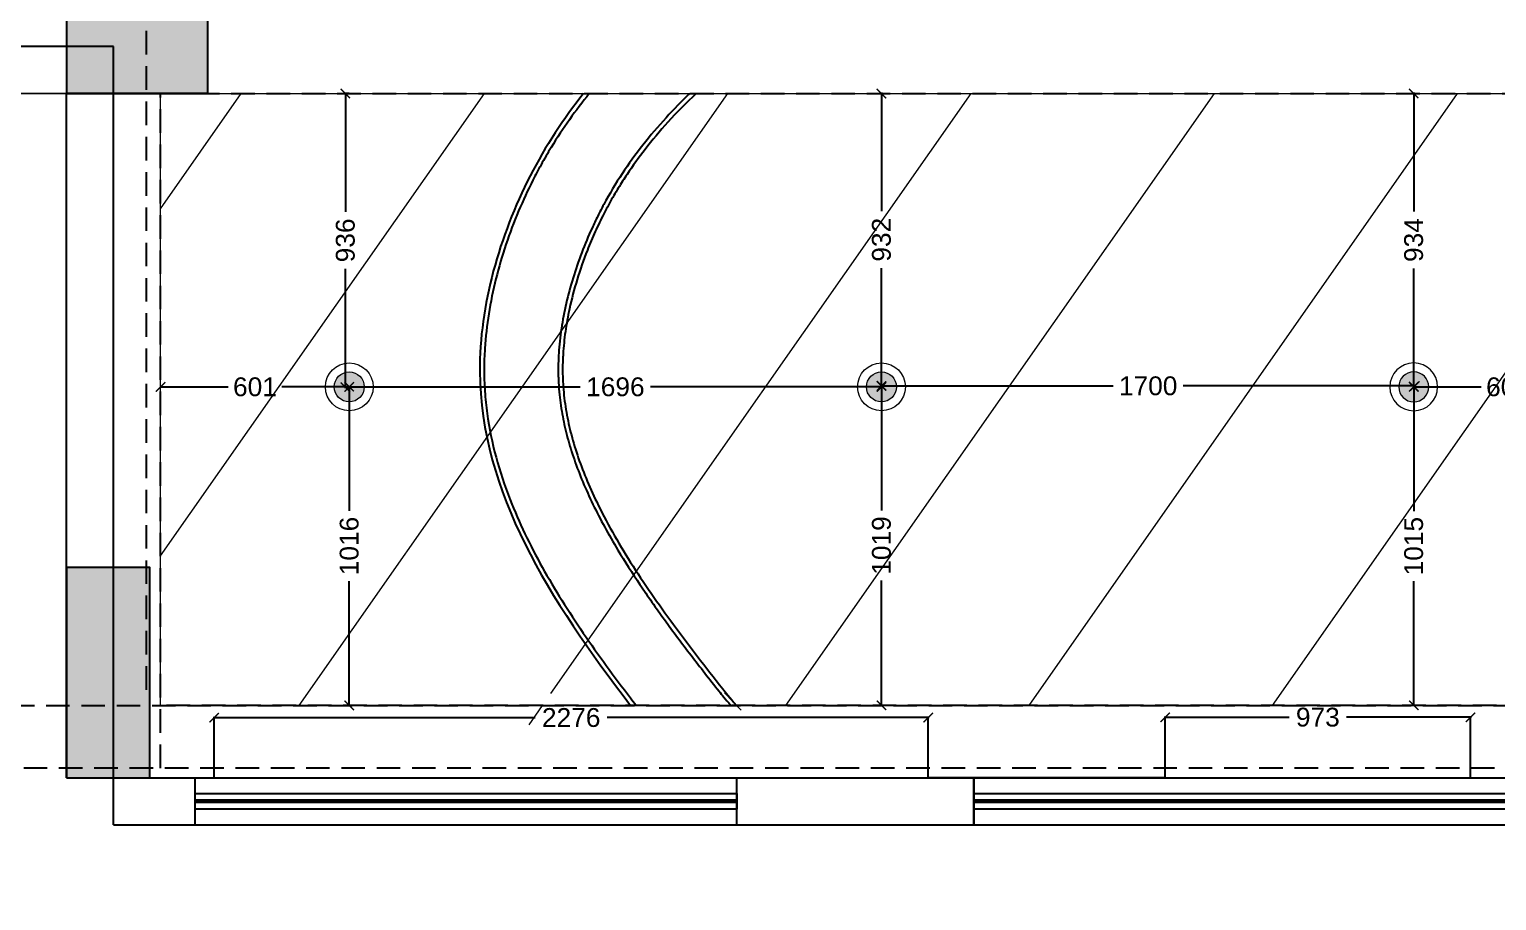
# Model space of a CAD drawing. Header units: millimetres. Extents: x 1464389 to 1998638, y -29162 to 256806.
# Drawn here: x 1776429 to 1781105, y 197646 to 200424 of the extents above; entities that cross this region are included whole.
import ezdxf

# ---------------------------------------------------------------- set-up
doc = ezdxf.new("R2010")
doc.units = ezdxf.units.MM
doc.header["$LTSCALE"] = 15
doc.header["$PDMODE"] = 35
doc.linetypes.add('DASHED', pattern=[0.75, 0.5, -0.25])
doc.linetypes.add('DASHED2', pattern=[0.375, 0.25, -0.125])
doc.layers.get('0').update_dxf_attribs({"lineweight": 5})
for name, color, linetype in [('0_COVE_loop', 30, 'Continuous'), ('A-WNDW', 4, 'Continuous'), ('GFC Columns', 6, 'Continuous'), ('GFC Walls', 14, 'Continuous'), ('S-col-3', 3, 'Continuous'), ('supended frame', 30, 'DASHED')]:
    doc.layers.add(name, color=color, linetype=linetype)
doc.layers.add('Hatch', color=252, linetype='Continuous', lineweight=15)
doc.styles.add('ARIAL', font='arial.ttf')
doc.dimstyles.new('SC-25', dxfattribs={"dimtxt": 60, "dimasz": 30, "dimexe": 0, "dimexo": 0, "dimgap": 25, "dimtad": 0, "dimdec": 0, "dimzin": 0, "dimdsep": 46, "dimtxsty": 'ARIAL', "dimblk": 'ARCHTICK', "dimcen": 0.09, "dimdle": 3, "dimclrd": 251, "dimclre": 251, "dimclrt": 1, "dimadec": 0, "dimazin": 0, "dimtfac": 1, "dimtdec": 0, "dimtofl": 0, "dimtmove": 0, "dimatfit": 2, "dimfxl": 100, "dimtolj": 1, "dimtzin": 0, "dimarcsym": 0})

# ---------------------------------------------------------------- blocks, each defined once
blk = doc.blocks.new('_ArchTick')
at = {"color": 0, "linetype": 'ByBlock', "const_width": 0.15}
blk.add_lwpolyline([(-0.5, -0.5), (0.5, 0.5)], dxfattribs=at)
blk = doc.blocks.new('*D1164')
at = {"layer": 'Defpoints', "color": 0, "transparency": 16777216}
for p in [(1779293.7, 198229.9), (1777018.1, 198038.4), (1779293.7, 198038.4)]:
    blk.add_point(p, dxfattribs=at)
at = {"layer": 'GFC Walls', "color": 251, "lineweight": -2, "transparency": 16777216}
for p, q in [((1777015.1, 198229.9), (1778040.8, 198229.9)), ((1777018.1, 198038.4), (1777018.1, 198229.9)), ((1779296.7, 198229.9), (1778271, 198229.9)), ((1779293.7, 198038.4), (1779293.7, 198229.9))]:
    blk.add_line(p, q, dxfattribs=at)
at = {"layer": 'GFC Walls', "color": 251, "lineweight": -2, "transparency": 16777216, "xscale": 30, "yscale": 30, "zscale": 30, "rotation": 180}
blk.add_blockref('_ArchTick', (1777018.1, 198229.9), dxfattribs=at)
at = {"layer": 'GFC Walls', "color": 251, "lineweight": -2, "transparency": 16777216, "xscale": 30, "yscale": 30, "zscale": 30}
blk.add_blockref('_ArchTick', (1779293.7, 198229.9), dxfattribs=at)
at = {"layer": 'GFC Walls', "color": 1, "transparency": 16777216, "insert": (1778155.9, 198229.9), "char_height": 60, "attachment_point": 5, "style": 'ARIAL'}
blk.add_mtext('\\A1;2276', dxfattribs=at)
blk = doc.blocks.new('*D1165')
at = {"color": 251, "lineweight": -2, "transparency": 16777216}
for p, q in [((1780045.7, 198231.1), (1780443.9, 198231.1)), ((1780048.7, 198038.4), (1780048.7, 198231.1)), ((1781024.7, 198231.1), (1780626.5, 198231.1)), ((1781021.7, 198038.4), (1781021.7, 198231.1))]:
    blk.add_line(p, q, dxfattribs=at)
at = {"layer": 'Defpoints', "color": 0, "transparency": 16777216}
for p in [(1781021.7, 198231.1), (1780048.7, 198038.4), (1781021.7, 198038.4)]:
    blk.add_point(p, dxfattribs=at)
at = {"color": 251, "lineweight": -2, "transparency": 16777216, "xscale": 30, "yscale": 30, "zscale": 30, "rotation": 180}
blk.add_blockref('_ArchTick', (1780048.7, 198231.1), dxfattribs=at)
at = {"color": 251, "lineweight": -2, "transparency": 16777216, "xscale": 30, "yscale": 30, "zscale": 30}
blk.add_blockref('_ArchTick', (1781021.7, 198231.1), dxfattribs=at)
at = {"color": 1, "transparency": 16777216, "insert": (1780535.2, 198231.1), "char_height": 60, "attachment_point": 5, "style": 'ARIAL'}
blk.add_mtext('\\A1;973', dxfattribs=at)
blk = doc.blocks.new('mot cob 12w')
h = blk.add_hatch(color=219)
h.dxf.hatch_style = 1
h.set_gradient(color1=(100, 33, 101), color2=(248, 215, 49), name='HEMISPHERICAL')
h.paths.add_polyline_path([(-161097.6, 77016.2, 1), (-161193.2, 77016.2, 1)])
for radius in [76.2, 47.8]:
    blk.add_circle((-161145.4, 77016.2), radius)
blk = doc.blocks.new('LIGHTS 12W')
for p in [(1137918.1, 66402.4), (1139614.1, 66402.4)]:
    blk.add_blockref('mot cob 12w', p)
at = {"xscale": -1}
blk.add_blockref('mot cob 12w', (819019.4, 66402.4), dxfattribs=at)
blk = doc.blocks.new('COVELIGHT')
at = {"layer": 'supended frame', "linetype": 'ByBlock', "ltscale": 50}
for points, knots in [([(977519.6, 144353.9), (977455.4, 144273.2), (977283.3, 144012.2), (977070.1, 143269.3), (977411.8, 142739.4), (977669.3, 142403.5)], [11435.309123, 11435.309123, 11435.309123, 11435.309123, 11756.828241, 12400.389099, 13581.425764, 13581.425764, 13581.425764, 13581.425764]), ([(977537.6, 144353.9), (977493.8, 144299.7), (977453.2, 144242.6), (977405.2, 144164), (977394.4, 144145.5), (977375, 144110.5), (977366.3, 144094.1), (977341.7, 144045.6), (977326.5, 144012.9), (977283, 143909.5), (977258.4, 143836.7), (977221.6, 143689), (977209.4, 143614.3), (977203.3, 143519), (977202.6, 143497.6), (977202.5, 143452.2), (977203.3, 143428.3), (977206.5, 143380.8), (977209, 143357.3), (977218.6, 143286.9), (977228.2, 143240.6), (977252.8, 143149), (977267.9, 143103.7), (977313.7, 142986.2), (977348.3, 142914.6), (977427, 142773.2), (977471.1, 142703.2), (977565.9, 142564.5), (977616.6, 142495.7), (977674.9, 142419.2), (977680.9, 142411.3), (977686.9, 142403.5)], [11423.581269, 11423.581269, 11423.581269, 11423.581269, 11642.731343, 11642.731343, 11708.607278, 11708.607278, 11765.093134, 11765.093134, 11873.459039, 11873.459039, 12099.68523, 12099.68523, 12325.911421, 12325.911421, 12391.922511, 12391.922511, 12466.521898, 12466.521898, 12541.121285, 12541.121285, 12690.320059, 12690.320059, 12839.518833, 12839.518833, 13080.912268, 13080.912268, 13322.305703, 13322.305703, 13563.699138, 13563.699138, 13591.426504, 13591.426504, 13591.426504, 13591.426504]), ([(977857.5, 144353.9), (977831.4, 144328.6), (977806.3, 144303), (977756.5, 144248.4), (977731.8, 144219.4), (977685.1, 144159.8), (977663, 144129.3), (977621.4, 144066.2), (977601.9, 144033.7), (977577.1, 143987.9), (977570.7, 143975.5), (977558.3, 143950.5), (977552.2, 143937.9), (977534.6, 143899.4), (977523.5, 143873.2), (977503.3, 143820.1), (977494, 143793.2), (977477.5, 143739.1), (977470.2, 143711.9), (977457.8, 143657.8), (977452.7, 143630.9), (977444.7, 143577.7), (977441.9, 143551.5), (977439.8, 143518.2), (977439.4, 143510.5), (977438.9, 143496.9), (977438.7, 143491), (977438.6, 143481), (977438.5, 143476.8), (977438.5, 143469.4), (977438.6, 143466), (977438.7, 143459.4), (977438.7, 143456), (977439, 143446), (977439.3, 143439.4), (977440.3, 143419.5), (977441.4, 143406.2), (977445.1, 143370.2), (977448.4, 143347.4), (977457.1, 143301.7), (977462.3, 143278.7), (977474.7, 143232.6), (977481.9, 143209.4), (977498, 143162.8), (977507, 143139.3), (977526.8, 143092), (977537.6, 143068.2), (977560.9, 143020.2), (977573.3, 142996.1), (977599.9, 142947.5), (977613.9, 142923.1), (977650.6, 142862.1), (977674.1, 142825.4), (977723.7, 142751.5), (977749.9, 142714.2), (977804.4, 142639.2), (977832.7, 142601.4), (977890.9, 142525.3), (977920.7, 142487), (977960.3, 142436.6), (977969.6, 142424.8), (977988.7, 142403.5)], [11181.771112, 11181.771112, 11181.771112, 11181.771112, 11309.922486, 11309.922486, 11448.427921, 11448.427921, 11586.933357, 11586.933357, 11725.438792, 11725.438792, 11775.439821, 11775.439821, 11825.440851, 11825.440851, 11925.44291, 11925.44291, 12025.444969, 12025.444969, 12125.447028, 12125.447028, 12225.449087, 12225.449087, 12325.451146, 12325.451146, 12355.561571, 12355.561571, 12379.165878, 12379.165878, 12395.864696, 12395.864696, 12409.414045, 12409.414045, 12422.963393, 12422.963393, 12450.06209, 12450.06209, 12504.259485, 12504.259485, 12597.573323, 12597.573323, 12690.887162, 12690.887162, 12784.201, 12784.201, 12877.514839, 12877.514839, 12970.828678, 12970.828678, 13064.142516, 13064.142516, 13157.456355, 13157.456355, 13295.647332, 13295.647332, 13433.83831, 13433.83831, 13572.029288, 13572.029288, 13710.220265, 13710.220265, 13752.182132, 13752.182132, 13752.182132, 13752.182132]), ([(977877.7, 144353.9), (977846.3, 144324), (977816.4, 144293.4), (977762.5, 144234), (977738.2, 144205.1), (977695.1, 144149.7), (977676, 144123.2), (977648.3, 144081.6), (977639, 144067.1), (977620.3, 144036.6), (977611, 144020.6), (977595.9, 143993.2), (977589.9, 143982), (977579.2, 143961.3), (977574.5, 143951.8), (977565.3, 143932.8), (977560.8, 143923.2), (977547.7, 143894.1), (977539.3, 143874.4), (977519.4, 143823.9), (977508.5, 143792.7), (977489.4, 143730), (977481.2, 143698.6), (977469.2, 143642.9), (977464.8, 143618.6), (977458, 143570.7), (977455.6, 143547.1), (977453.7, 143516.7), (977453.3, 143509.5), (977452.9, 143496.5), (977452.7, 143490.9), (977452.5, 143474), (977452.5, 143463), (977453.2, 143440.8), (977453.7, 143429.8), (977456.3, 143394.8), (977459.1, 143370.9), (977467, 143322.9), (977472, 143298.8), (977484.1, 143250.4), (977491.3, 143226), (977507.7, 143176.9), (977517, 143152.2), (977537.6, 143102.2), (977548.9, 143077.1), (977576.4, 143020.2), (977593.1, 142988.4), (977629.3, 142924.3), (977648.7, 142891.9), (977690, 142826.7), (977711.9, 142793.8), (977757.6, 142727.6), (977781.5, 142694.2), (977830.9, 142627.1), (977856.4, 142593.3), (977908.7, 142525.1), (977935.5, 142490.9), (977972.8, 142443.4), (977983.1, 142430.4), (978006.9, 142403.5)], [11164.553139, 11164.553139, 11164.553139, 11164.553139, 11318.316909, 11318.316909, 11456.892518, 11456.892518, 11578.156191, 11578.156191, 11641.935153, 11641.935153, 11710.159258, 11710.159258, 11756.743464, 11756.743464, 11794.835337, 11794.835337, 11832.92721, 11832.92721, 11909.110957, 11909.110957, 12026.265351, 12026.265351, 12143.419744, 12143.419744, 12235.071505, 12235.071505, 12326.723266, 12326.723266, 12355.746331, 12355.746331, 12378.70205, 12378.70205, 12424.613488, 12424.613488, 12470.524926, 12470.524926, 12570.218987, 12570.218987, 12669.913048, 12669.913048, 12769.607108, 12769.607108, 12869.301169, 12869.301169, 12968.99523, 12968.99523, 13092.666696, 13092.666696, 13216.338162, 13216.338162, 13340.009628, 13340.009628, 13463.681094, 13463.681094, 13587.35256, 13587.35256, 13711.024026, 13711.024026, 13757.35397, 13757.35397, 13757.35397, 13757.35397])]:
    blk.add_open_spline(points, degree=3, knots=knots, dxfattribs=at)
blk = doc.blocks.new('*D612')
at = {"layer": '0_COVE_loop', "color": 251, "lineweight": -2, "transparency": 16777216}
for p, q in [((983963.7, -254617), (984181.6, -254617)), ((984570.7, -254617), (984352.9, -254617))]:
    blk.add_line(p, q, dxfattribs=at)
at = {"layer": 'Defpoints', "color": 0, "transparency": 16777216}
for p in [(983966.7, -254617), (983966.7, -254617), (984567.7, -254617)]:
    blk.add_point(p, dxfattribs=at)
at = {"layer": '0_COVE_loop', "color": 251, "lineweight": -2, "transparency": 16777216, "xscale": 30, "yscale": 30, "zscale": 30, "rotation": 180}
blk.add_blockref('_ArchTick', (983966.7, -254617), dxfattribs=at)
at = {"layer": '0_COVE_loop', "color": 251, "lineweight": -2, "transparency": 16777216, "xscale": 30, "yscale": 30, "zscale": 30}
blk.add_blockref('_ArchTick', (984567.7, -254617), dxfattribs=at)
at = {"layer": '0_COVE_loop', "color": 1, "transparency": 16777216, "insert": (984267.2, -254617), "char_height": 60, "attachment_point": 5, "style": 'ARIAL'}
blk.add_mtext('\\A1;601', dxfattribs=at)
blk = doc.blocks.new('*D613')
at = {"layer": '0_COVE_loop', "color": 251, "lineweight": -2, "transparency": 16777216}
for p, q in [((984564.7, -254617), (985304, -254617)), ((984567.7, -254616), (984567.7, -254617)), ((986266.7, -254617), (985527.5, -254617))]:
    blk.add_line(p, q, dxfattribs=at)
at = {"layer": 'Defpoints', "color": 0, "transparency": 16777216}
for p in [(984567.7, -254616), (986263.7, -254617), (986263.7, -254617)]:
    blk.add_point(p, dxfattribs=at)
at = {"layer": '0_COVE_loop', "color": 251, "lineweight": -2, "transparency": 16777216, "xscale": 30, "yscale": 30, "zscale": 30, "rotation": 180}
blk.add_blockref('_ArchTick', (984567.7, -254617), dxfattribs=at)
at = {"layer": '0_COVE_loop', "color": 251, "lineweight": -2, "transparency": 16777216, "xscale": 30, "yscale": 30, "zscale": 30}
blk.add_blockref('_ArchTick', (986263.7, -254617), dxfattribs=at)
at = {"layer": '0_COVE_loop', "color": 1, "transparency": 16777216, "insert": (985415.7, -254617), "char_height": 60, "attachment_point": 5, "style": 'ARIAL'}
blk.add_mtext('\\A1;1696', dxfattribs=at)
blk = doc.blocks.new('*D614')
at = {"layer": '0_COVE_loop', "color": 251, "lineweight": -2, "transparency": 16777216}
for p, q in [((986260.7, -254613.9), (987001.8, -254613.9)), ((986263.7, -254617), (986263.7, -254613.9)), ((987966.3, -254613.9), (987225.2, -254613.9)), ((987963.3, -254617), (987963.3, -254613.9))]:
    blk.add_line(p, q, dxfattribs=at)
at = {"layer": 'Defpoints', "color": 0, "transparency": 16777216}
for p in [(986263.7, -254617), (987963.3, -254613.9), (987963.3, -254617)]:
    blk.add_point(p, dxfattribs=at)
at = {"layer": '0_COVE_loop', "color": 251, "lineweight": -2, "transparency": 16777216, "xscale": 30, "yscale": 30, "zscale": 30, "rotation": 180}
blk.add_blockref('_ArchTick', (986263.7, -254613.9), dxfattribs=at)
at = {"layer": '0_COVE_loop', "color": 251, "lineweight": -2, "transparency": 16777216, "xscale": 30, "yscale": 30, "zscale": 30}
blk.add_blockref('_ArchTick', (987963.3, -254613.9), dxfattribs=at)
at = {"layer": '0_COVE_loop', "color": 1, "transparency": 16777216, "insert": (987113.5, -254613.9), "char_height": 60, "attachment_point": 5, "style": 'ARIAL'}
blk.add_mtext('\\A1;1700', dxfattribs=at)
blk = doc.blocks.new('*D615')
at = {"layer": '0_COVE_loop', "color": 251, "lineweight": -2, "transparency": 16777216}
for p, q in [((987956.8, -254617), (988174.6, -254617)), ((988563.7, -254617), (988345.9, -254617))]:
    blk.add_line(p, q, dxfattribs=at)
at = {"layer": 'Defpoints', "color": 0, "transparency": 16777216}
for p in [(987959.8, -254617), (988560.7, -254617), (988560.7, -254617)]:
    blk.add_point(p, dxfattribs=at)
at = {"layer": '0_COVE_loop', "color": 251, "lineweight": -2, "transparency": 16777216, "xscale": 30, "yscale": 30, "zscale": 30, "rotation": 180}
blk.add_blockref('_ArchTick', (987959.8, -254617), dxfattribs=at)
at = {"layer": '0_COVE_loop', "color": 251, "lineweight": -2, "transparency": 16777216, "xscale": 30, "yscale": 30, "zscale": 30}
blk.add_blockref('_ArchTick', (988560.7, -254617), dxfattribs=at)
at = {"layer": '0_COVE_loop', "color": 1, "transparency": 16777216, "insert": (988260.3, -254617), "char_height": 60, "attachment_point": 5, "style": 'ARIAL'}
blk.add_mtext('\\A1;601', dxfattribs=at)
blk = doc.blocks.new('*D616')
at = {"layer": '0_COVE_loop', "color": 251, "lineweight": -2, "transparency": 16777216}
for p, q in [((984555.4, -253678.7), (984555.4, -254058.6)), ((984567.7, -253681.7), (984555.4, -253681.7)), ((984555.4, -254621), (984555.4, -254241.1)), ((984567.7, -254618), (984555.4, -254618))]:
    blk.add_line(p, q, dxfattribs=at)
at = {"layer": 'Defpoints', "color": 0, "transparency": 16777216}
for p in [(984555.4, -253681.7), (984567.7, -253681.7), (984567.7, -254618)]:
    blk.add_point(p, dxfattribs=at)
at = {"layer": '0_COVE_loop', "color": 251, "lineweight": -2, "transparency": 16777216, "xscale": 30, "yscale": 30, "zscale": 30}
for p, rotation in [((984555.4, -253681.7), 90), ((984555.4, -254618), 270)]:
    blk.add_blockref('_ArchTick', p, dxfattribs=dict(at, rotation=rotation))
at = {"layer": '0_COVE_loop', "color": 1, "transparency": 16777216, "insert": (984555.4, -254149.9), "char_height": 60, "attachment_point": 5, "rotation": 90, "style": 'ARIAL'}
blk.add_mtext('\\A1;936', dxfattribs=at)
blk = doc.blocks.new('*D617')
at = {"layer": '0_COVE_loop', "color": 251, "lineweight": -2, "transparency": 16777216}
for p, q in [((984567.7, -254613), (984567.7, -255012.3)), ((984567.7, -254616), (984567.7, -254616)), ((984567.7, -255635.1), (984567.7, -255235.8)), ((984567.7, -255632.1), (984567.7, -255632.1))]:
    blk.add_line(p, q, dxfattribs=at)
at = {"layer": 'Defpoints', "color": 0, "transparency": 16777216}
for p in [(984567.7, -254616), (984567.7, -255632.1), (984567.7, -255632.1)]:
    blk.add_point(p, dxfattribs=at)
at = {"layer": '0_COVE_loop', "color": 251, "lineweight": -2, "transparency": 16777216, "xscale": 30, "yscale": 30, "zscale": 30}
for p, rotation in [((984567.7, -254616), 90), ((984567.7, -255632.1), 270)]:
    blk.add_blockref('_ArchTick', p, dxfattribs=dict(at, rotation=rotation))
at = {"layer": '0_COVE_loop', "color": 1, "transparency": 16777216, "insert": (984567.7, -255124.1), "char_height": 60, "attachment_point": 5, "rotation": 90, "style": 'ARIAL'}
blk.add_mtext('\\A1;1016', dxfattribs=at)
blk = doc.blocks.new('*D618')
at = {"layer": '0_COVE_loop', "color": 251, "lineweight": -2, "transparency": 16777216}
for p, q in [((986263.7, -253678.7), (986263.7, -254056.8)), ((986263.7, -253681.7), (986263.7, -253681.7)), ((986263.7, -254616.9), (986263.7, -254238.8)), ((986264.1, -254613.9), (986263.7, -254613.9))]:
    blk.add_line(p, q, dxfattribs=at)
at = {"layer": 'Defpoints', "color": 0, "transparency": 16777216}
for p in [(986263.7, -253681.7), (986263.7, -254613.9), (986264.1, -254613.9)]:
    blk.add_point(p, dxfattribs=at)
at = {"layer": '0_COVE_loop', "color": 251, "lineweight": -2, "transparency": 16777216, "xscale": 30, "yscale": 30, "zscale": 30}
for p, rotation in [((986263.7, -253681.7), 90), ((986263.7, -254613.9), 270)]:
    blk.add_blockref('_ArchTick', p, dxfattribs=dict(at, rotation=rotation))
at = {"layer": '0_COVE_loop', "color": 1, "transparency": 16777216, "insert": (986263.7, -254147.8), "char_height": 60, "attachment_point": 5, "rotation": 90, "style": 'ARIAL'}
blk.add_mtext('\\A1;932', dxfattribs=at)
blk = doc.blocks.new('*D619')
at = {"layer": '0_COVE_loop', "color": 251, "lineweight": -2, "transparency": 16777216}
for p, q in [((986263.6, -254612.9), (986263.7, -254612.9)), ((986263.7, -254609.9), (986263.7, -255010.7)), ((986263.7, -255635.1), (986263.7, -255234.3)), ((986263.7, -255632.1), (986263.7, -255632.1))]:
    blk.add_line(p, q, dxfattribs=at)
at = {"layer": 'Defpoints', "color": 0, "transparency": 16777216}
for p in [(986263.6, -254612.9), (986263.7, -255632.1), (986263.7, -255632.1)]:
    blk.add_point(p, dxfattribs=at)
at = {"layer": '0_COVE_loop', "color": 251, "lineweight": -2, "transparency": 16777216, "xscale": 30, "yscale": 30, "zscale": 30}
for p, rotation in [((986263.7, -254612.9), 90), ((986263.7, -255632.1), 270)]:
    blk.add_blockref('_ArchTick', p, dxfattribs=dict(at, rotation=rotation))
at = {"layer": '0_COVE_loop', "color": 1, "transparency": 16777216, "insert": (986263.7, -255122.5), "char_height": 60, "attachment_point": 5, "rotation": 90, "style": 'ARIAL'}
blk.add_mtext('\\A1;1019', dxfattribs=at)
blk = doc.blocks.new('*D620')
at = {"layer": '0_COVE_loop', "color": 251, "lineweight": -2, "transparency": 16777216}
for p, q in [((987959.8, -253678.7), (987959.8, -254057.7)), ((987959.8, -253681.7), (987959.8, -253681.7)), ((987959.8, -254619), (987959.8, -254240)), ((987959.8, -254616), (987959.8, -254616))]:
    blk.add_line(p, q, dxfattribs=at)
at = {"layer": 'Defpoints', "color": 0, "transparency": 16777216}
for p in [(987959.8, -253681.7), (987959.8, -253681.7), (987959.8, -254616)]:
    blk.add_point(p, dxfattribs=at)
at = {"layer": '0_COVE_loop', "color": 251, "lineweight": -2, "transparency": 16777216, "xscale": 30, "yscale": 30, "zscale": 30}
for p, rotation in [((987959.8, -253681.7), 90), ((987959.8, -254616), 270)]:
    blk.add_blockref('_ArchTick', p, dxfattribs=dict(at, rotation=rotation))
at = {"layer": '0_COVE_loop', "color": 1, "transparency": 16777216, "insert": (987959.8, -254148.9), "char_height": 60, "attachment_point": 5, "rotation": 90, "style": 'ARIAL'}
blk.add_mtext('\\A1;934', dxfattribs=at)
blk = doc.blocks.new('*D621')
at = {"layer": '0_COVE_loop', "color": 251, "lineweight": -2, "transparency": 16777216}
for p, q in [((987959.8, -254614), (987959.8, -255012.6)), ((987959.8, -254617), (987959.8, -254617)), ((987959.8, -255635.1), (987959.8, -255236.6)), ((987959.8, -255632.1), (987959.8, -255632.1))]:
    blk.add_line(p, q, dxfattribs=at)
at = {"layer": 'Defpoints', "color": 0, "transparency": 16777216}
for p in [(987959.8, -254617), (987959.8, -255632.1), (987959.8, -255632.1)]:
    blk.add_point(p, dxfattribs=at)
at = {"layer": '0_COVE_loop', "color": 251, "lineweight": -2, "transparency": 16777216, "xscale": 30, "yscale": 30, "zscale": 30}
for p, rotation in [((987959.8, -254617), 90), ((987959.8, -255632.1), 270)]:
    blk.add_blockref('_ArchTick', p, dxfattribs=dict(at, rotation=rotation))
at = {"layer": '0_COVE_loop', "color": 1, "transparency": 16777216, "insert": (987959.8, -255124.6), "char_height": 60, "attachment_point": 5, "rotation": 90, "style": 'ARIAL'}
blk.add_mtext('\\A1;1015', dxfattribs=at)
blk = doc.blocks.new('4th floor dimention')
at = {"layer": '0_COVE_loop'}
for base, p1, p2, picture, middle in [((984555.4, -253681.7), (984567.7, -254618), (984567.7, -253681.7), '*D616', (984555.4, -254149.9)), ((986263.7, -254613.9), (986263.7, -253681.7), (986264.1, -254613.9), '*D618', (986263.7, -254147.8)), ((987959.8, -253681.7), (987959.8, -254616), (987959.8, -253681.7), '*D620', (987959.8, -254148.9)), ((986263.7, -255632.1), (986263.6, -254612.9), (986263.7, -255632.1), '*D619', (986263.7, -255122.5)), ((984567.7, -255632.1), (984567.7, -254616), (984567.7, -255632.1), '*D617', (984567.7, -255124.1)), ((987959.8, -255632.1), (987959.8, -254617), (987959.8, -255632.1), '*D621', (987959.8, -255124.6))]:
    dim = blk.add_linear_dim(base=base, p1=p1, p2=p2, angle=90, dimstyle='SC-25', dxfattribs=at)
    dim.commit()
    dim.dimension.update_dxf_attribs({"geometry": picture, "text_midpoint": middle})
for base, p1, p2, picture, middle in [((983966.7, -254617), (984567.7, -254617), (983966.7, -254617), '*D612', (984267.2, -254617)), ((986263.7, -254617), (984567.7, -254616), (986263.7, -254617), '*D613', (985415.7, -254617)), ((987963.3, -254613.9), (986263.7, -254617), (987963.3, -254617), '*D614', (987113.5, -254613.9)), ((988560.7, -254617), (987959.8, -254617), (988560.7, -254617), '*D615', (988260.3, -254617))]:
    dim = blk.add_linear_dim(base=base, p1=p1, p2=p2, dimstyle='SC-25', dxfattribs=at)
    dim.commit()
    dim.dimension.update_dxf_attribs({"geometry": picture, "text_midpoint": middle})

msp = doc.modelspace()

# ---------------------------------------------------------------- hatches: boundary and pattern name
at = {"layer": 'Hatch', "true_color": 0xa953a0}
h = msp.add_hatch(dxfattribs=at)
h.set_pattern_fill('ANSI31', color=215, scale=200, angle=10)
h.set_pattern_definition([(55, (1353770.7, 220033.9), (-520.16155, 364.221), [])])
h.paths.add_polyline_path([(1761120.8, 215600.5), (1761132, 215671.8), (1759832.7, 215881.1), (1759832.7, 214004.5), (1771480.8, 214004.5)])
h.paths.add_polyline_path([(1769249.7, 214348.2), (1769272.9, 214496.4), (1769273.2, 214496.4), (1769249.9, 214348.2)], flags=16)
h.paths.add_polyline_path([(1766398.7, 213704.5), (1762153.3, 213704.5), (1762153.3, 212292.6), (1766398.7, 212292.6)])
h.paths.add_polyline_path([(1761553.3, 213704.5), (1760128.4, 213704.5), (1760128.4, 212292.6), (1761553.3, 212292.6)])
h.paths.add_polyline_path([(1766398.7, 211992.6), (1762153.3, 211992.6), (1762153.3, 205132.9), (1766398.7, 205132.9)])
h.paths.add_polyline_path([(1771617.7, 211992.6), (1766998.7, 211992.6), (1766998.7, 200554.4), (1771617.7, 200554.4)])
h.paths.add_polyline_path([(1776202.5, 211992.6), (1772217.7, 211992.6), (1772217.7, 201169.4), (1776202.5, 201169.4)])
h.paths.add_polyline_path([(1776202.5, 213082.8), (1772217.7, 213708.3), (1772217.7, 212292.6), (1776202.5, 212292.6)])
h.paths.add_polyline_path([(1781501.7, 212460.8), (1780743.4, 212577.6), (1780743.4, 212577.6), (1779033.8, 212841), (1776802.5, 213143.1), (1776802.5, 212292.6), (1781501.7, 212292.6)])
h.paths.add_polyline_path([(1781441.7, 210430.6), (1781361.7, 210430.6), (1781361.7, 210778.7), (1777072.7, 210778.7), (1777072.7, 206915.4), (1781361.7, 206915.4), (1781361.7, 207156.4), (1781441.7, 207156.4)])
h.paths.add_polyline_path([(1783156.7, 211005.6), (1781706.7, 211005.6), (1781706.7, 206915.4), (1783156.7, 206915.4)])
h.paths.add_polyline_path([(1783156.7, 206615.4), (1781706.7, 206615.4), (1781706.7, 200569.4), (1783156.7, 200569.4)])
h.paths.add_polyline_path([(1781441.7, 206356.4), (1781361.7, 206356.4), (1781361.7, 206615.4), (1777072.7, 206615.4), (1777072.7, 200569.4), (1781441.7, 200569.4)])
h.paths.add_polyline_path([(1781441.7, 200219.4), (1776847.7, 200219.4), (1776847.7, 198269.1), (1781441.7, 198269.1)])
h.paths.add_polyline_path([(1783156.7, 200219.4), (1781706.7, 200219.4), (1781706.7, 198269.1), (1783156.7, 198269.1)])
h.paths.add_polyline_path([(1766398.7, 204532.9), (1762153.3, 204532.9), (1762153.3, 200559.3), (1766398.7, 200559.3)])
h.paths.add_polyline_path([(1761778.4, 200259.2), (1759832.7, 200259.2), (1759832.7, 198269.1), (1761778.4, 198269.1)])
h.paths.add_polyline_path([(1767403.7, 200204.4), (1766923.7, 200204.4), (1766448.7, 200204.4), (1766448.7, 200259.3), (1762153.4, 200259.3), (1762153.4, 198269.1), (1767403.7, 198269.1)])
h.paths.add_polyline_path([(1766863.7, 197972.6), (1766863.7, 198027.6), (1766863.7, 198069.1), (1762378.4, 198069.1), (1762378.4, 198069), (1761628.4, 198069), (1759832.7, 198069.1), (1759832.7, 197483.6), (1760482.7, 197483.6), (1760482.7, 196983.6), (1766863.7, 196983.6), (1766863.7, 197068.6)])
h.paths.add_polyline_path([(1774526.7, 201169.4), (1772217.7, 201169.4), (1772217.7, 200554.4), (1774526.7, 200554.4)])
h.paths.add_polyline_path([(1778021.5, 198152.1), (1778292.1, 198152.1), (1778292.1, 198306.7), (1778021.5, 198306.7)])
h.paths.add_polyline_path([(1780641.6, 198153.3), (1780641.6, 198307.8), (1780429.2, 198307.8), (1780429.2, 198153.3)])
h.paths.add_polyline_path([(1766889.4, 197071), (1766889.4, 197225.1), (1766734.9, 197225.1), (1766734.9, 197071)])
at = {"layer": 'S-col-3', "lineweight": -3, "ltscale": 0.15}
h = msp.add_hatch(color=1, dxfattribs=at)
h.dxf.hatch_style = 1
h.paths.add_polyline_path([(1776547.7, 200219.4), (1776997.7, 200219.4), (1776997.7, 201169.4), (1776547.7, 201169.4)])
h = msp.add_hatch(color=1, dxfattribs=at)
h.dxf.hatch_style = 1
h.paths.add_polyline_path([(1776547.7, 198038.4), (1776812.7, 198038.4), (1776812.7, 198708.4), (1776547.7, 198708.4)])

# ---------------------------------------------------------------- linework, layer by layer
msp.add_line((1778644.6, 198309), (1778697.6, 198253.6))
msp.add_lwpolyline([(1776847.7, 200219.4), (1781441.7, 200219.4), (1781441.7, 198269.1), (1776847.7, 198269.1)], close=True)
at = {"layer": 'A-WNDW', "ltscale": 0.5}
for points in [[(1776957.7, 197988.4), (1778683.7, 197988.4), (1778683.7, 197938.4), (1776957.7, 197938.4)], [(1779438.7, 197988.4), (1781166.7, 197988.4), (1781166.7, 197938.4), (1779438.7, 197938.4)]]:
    msp.add_lwpolyline(points, close=True, dxfattribs=at)
at = {"layer": 'A-WNDW', "ltscale": 0.5, "const_width": 14.1}
for points in [[(1776957.7, 197963.4), (1778683.7, 197963.4)], [(1779438.7, 197963.4), (1781166.7, 197963.4)]]:
    msp.add_lwpolyline(points, dxfattribs=at)
at = {"layer": 'GFC Columns'}
msp.add_lwpolyline([(1776547.7, 198038.4), (1776812.7, 198038.4), (1776812.7, 198708.4), (1776547.7, 198708.4)], close=True, dxfattribs=at)
at = {"layer": 'GFC Walls'}
for p, q in [((1776697.7, 200369.4), (1774526.7, 200369.4)), ((1776697.7, 198038.4), (1776697.7, 200369.4)), ((1767553.7, 200259.4), (1776547.7, 200219.4)), ((1776547.7, 198038.4), (1776547.7, 200219.4)), ((1776997.7, 200219.4), (1776547.7, 200219.4)), ((1776547.7, 198038.4), (1781706.7, 198038.4)), ((1776697.7, 197888.4), (1776697.7, 198038.4)), ((1776957.7, 197888.4), (1776957.7, 198038.4)), ((1778322.7, 198038.4), (1780048.7, 198038.4)), ((1778683.7, 197888.4), (1778683.7, 198038.4)), ((1780048.7, 198038.4), (1779293.7, 198038.4)), ((1779293.7, 198038.4), (1781021.7, 198038.4)), ((1779438.7, 198038.4), (1779438.7, 197888.4)), ((1781021.7, 198038.4), (1781561.7, 198038.4)), ((1776697.7, 197888.4), (1783348.7, 197888.4)), ((1777912.7, 197888.4), (1783348.7, 197888.4))]:
    msp.add_line(p, q, dxfattribs=at)
at = {"layer": 'GFC Walls', "color": 3}
msp.add_line((1779438.7, 197888.4), (1779438.7, 198038.4), dxfattribs=at)
at = {"layer": 'GFC Walls', "color": 252, "linetype": 'DASHED2', "ltscale": 20, "true_color": 0x939598}
for points in [[(1776802.5, 198318.7), (1776802.5, 213285.2)], [(1776847.7, 198069.1), (1776847.7, 200219.4), (1781441.7, 200219.4), (1781441.7, 198269.1), (1776847.7, 198269.1)], [(1759832.7, 198269.1), (1783348.7, 198269.1)], [(1783348.7, 198069.1), (1759832.7, 198069.1)]]:
    msp.add_lwpolyline(points, dxfattribs=at)
at = {"layer": 'GFC Walls'}
msp.add_lwpolyline([(1776547.7, 200219.4), (1776997.7, 200219.4), (1776997.7, 201169.4), (1776547.7, 201169.4), (1776547.7, 200219.4)], dxfattribs=at)

# ---------------------------------------------------------------- block references
at = {"color": 2}
for name in ['LIGHTS 12W', 'COVELIGHT']:
    msp.add_blockref(name, (800676, 55865.6), dxfattribs=at)
at = {"layer": '0_COVE_loop'}
msp.add_blockref('4th floor dimention', (792881, 453901.1), dxfattribs=at)

# ---------------------------------------------------------------- dimensions: what is measured, and where the dimension line sits
dim = msp.add_linear_dim(base=(1781021.7, 198231.1), p1=(1780048.7, 198038.4), p2=(1781021.7, 198038.4), angle=180, dimstyle='SC-25')
dim.commit()
dim.dimension.update_dxf_attribs({"geometry": '*D1165', "text_midpoint": (1780535.2, 198231.1)})
at = {"layer": 'GFC Walls'}
dim = msp.add_linear_dim(base=(1779293.7, 198229.9), p1=(1777018.1, 198038.4), p2=(1779293.7, 198038.4), angle=180, dimstyle='SC-25', dxfattribs=at)
dim.commit()
dim.dimension.update_dxf_attribs({"geometry": '*D1164', "text_midpoint": (1778155.9, 198229.9)})

doc.saveas('drawing.dxf')
